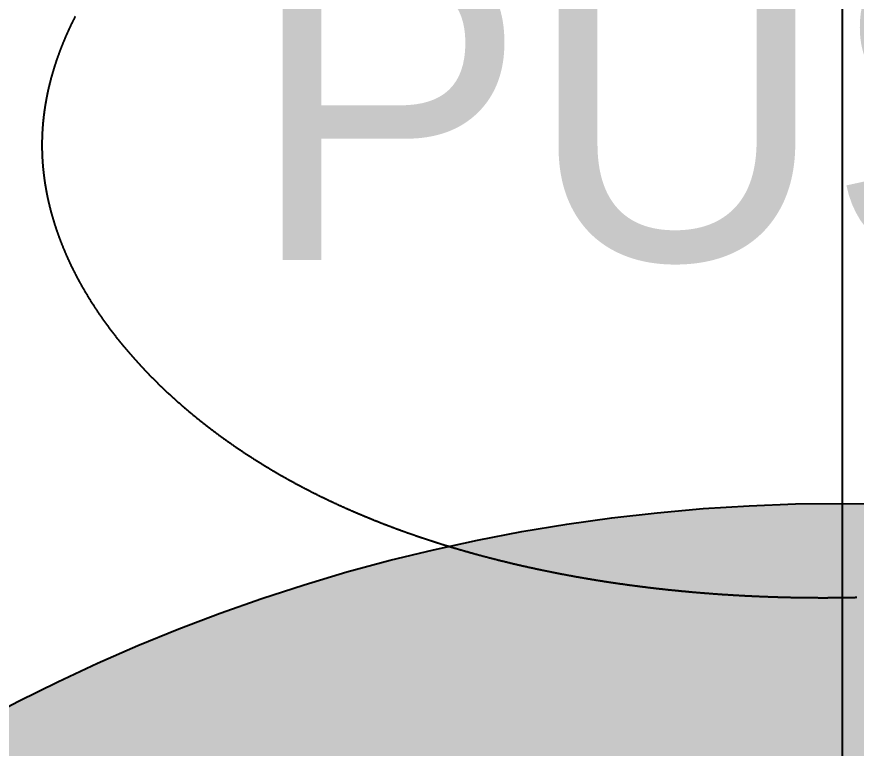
# Model space of a CAD drawing. Header units: millimetres. Extents: x 88 to 97873, y 32 to 55088.
# Drawn here: x 48077.46 to 48091.59, y 4634.24 to 4646.56 of the extents above; entities that cross this region are included whole.
import ezdxf

# ---------------------------------------------------------------- set-up
doc = ezdxf.new("R2010")
doc.units = ezdxf.units.MM
doc.header["$LTSCALE"] = 0.3
doc.layers.add('FICHAS_XLR', color=7, linetype='Continuous')
doc.styles.add('Standar', font='GOTHIC.TTF', dxfattribs={"height": 1.35})

# ---------------------------------------------------------------- blocks, each defined once
blk = doc.blocks.new('FICHA_XLR_FEMEA')
at = {"layer": 'FICHAS_XLR'}
h = blk.add_hatch(color=0, dxfattribs=at)
h.dxf.hatch_style = 1
h.paths.add_polyline_path([(-761.98, 0, 1), (761.98, 0, 1)], flags=0)
h.paths.add_polyline_path([(-274.4, -13.49, -1), (-554.4, -13.49, -1)], flags=0)
h.paths.add_polyline_path([(538.57, -13.49, -1), (258.57, -13.49, -1)], flags=0)
h.paths.add_polyline_path([(140, -427.69, -1), (-140, -427.69, -1)], flags=0)
h.paths.add_polyline_path([(-1150.64, 0, 1), (1150.64, 0, 1)])
h.paths.add_polyline_path([(983.22, 0, -1), (-983.22, 0, -1)], flags=16)
at = {"layer": 'FICHAS_XLR', "color": 0}
blk.add_lwpolyline([(-487.81, 1460.38), (-487.93, 1460.15), (-488.05, 1459.92), (-488.16, 1459.69), (-488.28, 1459.46), (-488.4, 1459.23), (-488.52, 1459), (-488.63, 1458.77), (-488.75, 1458.53), (-488.87, 1458.3), (-488.98, 1458.07), (-489.1, 1457.84), (-489.21, 1457.61), (-489.33, 1457.38), (-489.44, 1457.14), (-489.56, 1456.91), (-489.67, 1456.68), (-489.78, 1456.45), (-489.9, 1456.22), (-490.01, 1455.98), (-490.12, 1455.75), (-490.24, 1455.52), (-490.35, 1455.29), (-490.46, 1455.05), (-490.57, 1454.82), (-490.68, 1454.59), (-490.79, 1454.36), (-490.9, 1454.12), (-491.01, 1453.89), (-491.12, 1453.66), (-491.23, 1453.43), (-491.34, 1453.19), (-491.45, 1452.96), (-491.56, 1452.73), (-491.67, 1452.49), (-491.78, 1452.26), (-491.89, 1452.03), (-491.99, 1451.79), (-492.1, 1451.56), (-492.21, 1451.33), (-492.31, 1451.09), (-492.42, 1450.86), (-492.53, 1450.63), (-492.63, 1450.39), (-492.74, 1450.16), (-492.84, 1449.93), (-492.95, 1449.69), (-493.05, 1449.46), (-493.15, 1449.23), (-493.26, 1448.99), (-493.36, 1448.76), (-493.46, 1448.52), (-493.57, 1448.29), (-493.67, 1448.06), (-493.77, 1447.82), (-493.87, 1447.59), (-493.97, 1447.35), (-494.07, 1447.12), (-494.17, 1446.89), (-494.27, 1446.65), (-494.37, 1446.42), (-494.47, 1446.18), (-494.57, 1445.95), (-494.67, 1445.71), (-494.77, 1445.48), (-494.87, 1445.25), (-494.97, 1445.01), (-495.07, 1444.78), (-495.16, 1444.54), (-495.26, 1444.31), (-495.36, 1444.07), (-495.45, 1443.84), (-495.55, 1443.6), (-495.65, 1443.37), (-495.74, 1443.13), (-495.84, 1442.9), (-495.93, 1442.66), (-496.03, 1442.43), (-496.12, 1442.19), (-496.21, 1441.96), (-496.31, 1441.72), (-496.4, 1441.49), (-496.49, 1441.25), (-496.59, 1441.02), (-496.68, 1440.78), (-496.77, 1440.54), (-496.86, 1440.31), (-496.95, 1440.07), (-497.04, 1439.84), (-497.13, 1439.6), (-497.22, 1439.37), (-497.31, 1439.13), (-497.4, 1438.89), (-497.49, 1438.66), (-497.58, 1438.42), (-497.67, 1438.19), (-497.76, 1437.95), (-497.85, 1437.72), (-497.93, 1437.48), (-498.02, 1437.24), (-498.11, 1437.01), (-498.19, 1436.77), (-498.28, 1436.53), (-498.37, 1436.3), (-498.45, 1436.06), (-498.54, 1435.83), (-498.62, 1435.59), (-498.71, 1435.35), (-498.79, 1435.12), (-498.88, 1434.88), (-498.96, 1434.64), (-499.04, 1434.41), (-499.13, 1434.17), (-499.21, 1433.93), (-499.29, 1433.7), (-499.37, 1433.46), (-499.45, 1433.22), (-499.54, 1432.99), (-499.62, 1432.75), (-499.7, 1432.51), (-499.78, 1432.28), (-499.86, 1432.04), (-499.94, 1431.8), (-500.02, 1431.56), (-500.09, 1431.33), (-500.17, 1431.09), (-500.25, 1430.85), (-500.33, 1430.62), (-500.41, 1430.38), (-500.48, 1430.14), (-500.56, 1429.9), (-500.64, 1429.67), (-500.71, 1429.43), (-500.79, 1429.19), (-500.87, 1428.95), (-500.94, 1428.72), (-501.02, 1428.48), (-501.09, 1428.24), (-501.16, 1428), (-501.24, 1427.77), (-501.31, 1427.53), (-501.38, 1427.29), (-501.46, 1427.05), (-501.53, 1426.82), (-501.6, 1426.58), (-501.67, 1426.34), (-501.75, 1426.1), (-501.82, 1425.86), (-501.89, 1425.63), (-501.96, 1425.39), (-502.03, 1425.15), (-502.1, 1424.91), (-502.17, 1424.67), (-502.24, 1424.44), (-502.31, 1424.2), (-502.37, 1423.96), (-502.44, 1423.72), (-502.51, 1423.48), (-502.58, 1423.25), (-502.64, 1423.01), (-502.71, 1422.77), (-502.78, 1422.53), (-502.84, 1422.29), (-502.91, 1422.05), (-502.97, 1421.82), (-503.04, 1421.58), (-503.1, 1421.34), (-503.17, 1421.1), (-503.23, 1420.86), (-503.3, 1420.62), (-503.36, 1420.38), (-503.42, 1420.15), (-503.48, 1419.91), (-503.55, 1419.67), (-503.61, 1419.43), (-503.67, 1419.19), (-503.73, 1418.95), (-503.79, 1418.71), (-503.85, 1418.47), (-503.91, 1418.23), (-503.97, 1418), (-504.03, 1417.76), (-504.09, 1417.52), (-504.15, 1417.28), (-504.21, 1417.04), (-504.27, 1416.8), (-504.32, 1416.56), (-504.38, 1416.32), (-504.44, 1416.08), (-504.5, 1415.84), (-504.55, 1415.6), (-504.61, 1415.37), (-504.66, 1415.13), (-504.72, 1414.89), (-504.77, 1414.65), (-504.83, 1414.41), (-504.88, 1414.17), (-504.94, 1413.93), (-504.99, 1413.69), (-505.04, 1413.45), (-505.1, 1413.21), (-505.15, 1412.97), (-505.2, 1412.73), (-505.25, 1412.49), (-505.3, 1412.25), (-505.35, 1412.01), (-505.4, 1411.77), (-505.46, 1411.53), (-505.51, 1411.29), (-505.56, 1411.06), (-505.6, 1410.82), (-505.65, 1410.58), (-505.7, 1410.34), (-505.75, 1410.1), (-505.8, 1409.86), (-505.85, 1409.62), (-505.89, 1409.38), (-505.94, 1409.14), (-505.99, 1408.9), (-506.03, 1408.66), (-506.08, 1408.42), (-506.12, 1408.18), (-506.17, 1407.94), (-506.21, 1407.7), (-506.26, 1407.46), (-506.3, 1407.22), (-506.34, 1406.98), (-506.39, 1406.74), (-506.43, 1406.5), (-506.47, 1406.26), (-506.52, 1406.02), (-506.56, 1405.78), (-506.6, 1405.54), (-506.64, 1405.3), (-506.68, 1405.06), (-506.72, 1404.82), (-506.76, 1404.58), (-506.8, 1404.34), (-506.84, 1404.1), (-506.88, 1403.85), (-506.92, 1403.61), (-506.96, 1403.37), (-506.99, 1403.13), (-507.03, 1402.89), (-507.07, 1402.65), (-507.11, 1402.41), (-507.14, 1402.17), (-507.18, 1401.93), (-507.21, 1401.69), (-507.25, 1401.45), (-507.28, 1401.21), (-507.32, 1400.97), (-507.35, 1400.73), (-507.39, 1400.49), (-507.42, 1400.25), (-507.45, 1400.01), (-507.49, 1399.77), (-507.52, 1399.53), (-507.55, 1399.29), (-507.58, 1399.05), (-507.61, 1398.8), (-507.65, 1398.56), (-507.68, 1398.32), (-507.71, 1398.08), (-507.74, 1397.84), (-507.77, 1397.6), (-507.8, 1397.36), (-507.82, 1397.12), (-507.85, 1396.88), (-507.88, 1396.64), (-507.91, 1396.4), (-507.94, 1396.16), (-507.96, 1395.92), (-507.99, 1395.68), (-508.02, 1395.43), (-508.04, 1395.19), (-508.07, 1394.95), (-508.09, 1394.71), (-508.12, 1394.47), (-508.14, 1394.23), (-508.17, 1393.99), (-508.19, 1393.75), (-508.21, 1393.51), (-508.24, 1393.27), (-508.26, 1393.03), (-508.28, 1392.78), (-508.3, 1392.54), (-508.32, 1392.3), (-508.35, 1392.06), (-508.37, 1391.82), (-508.39, 1391.58), (-508.41, 1391.34), (-508.43, 1391.1), (-508.45, 1390.86), (-508.46, 1390.62), (-508.48, 1390.37), (-508.5, 1390.13), (-508.52, 1389.89), (-508.54, 1389.65), (-508.55, 1389.41), (-508.57, 1389.17), (-508.59, 1388.93), (-508.6, 1388.69), (-508.62, 1388.45), (-508.63, 1388.2), (-508.65, 1387.96), (-508.66, 1387.72), (-508.68, 1387.48), (-508.69, 1387.24), (-508.7, 1387), (-508.72, 1386.76), (-508.73, 1386.52), (-508.74, 1386.28), (-508.75, 1386.03), (-508.77, 1385.79), (-508.78, 1385.55), (-508.79, 1385.31), (-508.8, 1385.07), (-508.81, 1384.83), (-508.82, 1384.59), (-508.83, 1384.35), (-508.84, 1384.11), (-508.84, 1383.86), (-508.85, 1383.62), (-508.86, 1383.38), (-508.87, 1383.14), (-508.87, 1382.9), (-508.88, 1382.66), (-508.89, 1382.42), (-508.89, 1382.18), (-508.9, 1381.93), (-508.9, 1381.69), (-508.91, 1381.45), (-508.91, 1381.21), (-508.92, 1380.97), (-508.92, 1380.73), (-508.92, 1380.49), (-508.93, 1380.25), (-508.93, 1380), (-508.93, 1379.76), (-508.93, 1379.52), (-508.93, 1379.28), (-508.93, 1379.04), (-508.94, 1378.8), (-508.94, 1378.56), (-508.94, 1378.32), (-508.93, 1378.07), (-508.93, 1377.83), (-508.93, 1377.59), (-508.93, 1377.35), (-508.93, 1377.11), (-508.93, 1376.87), (-508.92, 1376.63), (-508.92, 1376.39), (-508.92, 1376.14), (-508.91, 1375.9), (-508.91, 1375.66), (-508.9, 1375.42), (-508.9, 1375.18), (-508.89, 1374.94), (-508.89, 1374.7), (-508.88, 1374.46), (-508.87, 1374.21), (-508.87, 1373.97), (-508.86, 1373.73), (-508.85, 1373.49), (-508.84, 1373.25), (-508.84, 1373.01), (-508.83, 1372.77), (-508.82, 1372.53), (-508.81, 1372.28), (-508.8, 1372.04), (-508.79, 1371.8), (-508.78, 1371.56), (-508.77, 1371.32), (-508.75, 1371.08), (-508.74, 1370.84), (-508.73, 1370.6), (-508.72, 1370.36), (-508.7, 1370.11), (-508.69, 1369.87), (-508.68, 1369.63), (-508.66, 1369.39), (-508.65, 1369.15), (-508.63, 1368.91), (-508.62, 1368.67), (-508.6, 1368.43), (-508.59, 1368.19), (-508.57, 1367.94), (-508.55, 1367.7), (-508.54, 1367.46), (-508.52, 1367.22), (-508.5, 1366.98), (-508.48, 1366.74), (-508.46, 1366.5), (-508.45, 1366.26), (-508.43, 1366.02), (-508.41, 1365.77), (-508.39, 1365.53), (-508.37, 1365.29), (-508.35, 1365.05), (-508.32, 1364.81), (-508.3, 1364.57), (-508.28, 1364.33), (-508.26, 1364.09), (-508.24, 1363.85), (-508.21, 1363.61), (-508.19, 1363.37), (-508.17, 1363.12), (-508.14, 1362.88), (-508.12, 1362.64), (-508.09, 1362.4), (-508.07, 1362.16), (-508.04, 1361.92), (-508.02, 1361.68), (-507.99, 1361.44), (-507.96, 1361.2), (-507.94, 1360.96), (-507.91, 1360.72), (-507.88, 1360.47), (-507.85, 1360.23), (-507.82, 1359.99), (-507.8, 1359.75), (-507.77, 1359.51), (-507.74, 1359.27), (-507.71, 1359.03), (-507.68, 1358.79), (-507.65, 1358.55), (-507.61, 1358.31), (-507.58, 1358.07), (-507.55, 1357.83), (-507.52, 1357.59), (-507.49, 1357.35), (-507.45, 1357.11), (-507.42, 1356.86), (-507.39, 1356.62), (-507.35, 1356.38), (-507.32, 1356.14), (-507.28, 1355.9), (-507.25, 1355.66), (-507.21, 1355.42), (-507.18, 1355.18), (-507.14, 1354.94), (-507.11, 1354.7), (-507.07, 1354.46), (-507.03, 1354.22), (-506.99, 1353.98), (-506.96, 1353.74), (-506.92, 1353.5), (-506.88, 1353.26), (-506.84, 1353.02), (-506.8, 1352.78), (-506.76, 1352.54), (-506.72, 1352.3), (-506.68, 1352.06), (-506.64, 1351.82), (-506.6, 1351.58), (-506.56, 1351.34), (-506.52, 1351.1), (-506.47, 1350.86), (-506.43, 1350.62), (-506.39, 1350.38), (-506.34, 1350.14), (-506.3, 1349.9), (-506.26, 1349.66), (-506.21, 1349.42), (-506.17, 1349.18), (-506.12, 1348.94), (-506.08, 1348.7), (-506.03, 1348.46), (-505.99, 1348.22), (-505.94, 1347.98), (-505.89, 1347.74), (-505.85, 1347.5), (-505.8, 1347.26), (-505.75, 1347.02), (-505.7, 1346.78), (-505.65, 1346.54), (-505.6, 1346.3), (-505.56, 1346.06), (-505.51, 1345.82), (-505.46, 1345.58), (-505.4, 1345.34), (-505.35, 1345.1), (-505.3, 1344.86), (-505.25, 1344.62), (-505.2, 1344.38), (-505.15, 1344.14), (-505.1, 1343.9), (-505.04, 1343.66), (-504.99, 1343.42), (-504.94, 1343.18), (-504.88, 1342.94), (-504.83, 1342.7), (-504.77, 1342.47), (-504.72, 1342.23), (-504.66, 1341.99), (-504.61, 1341.75), (-504.55, 1341.51), (-504.5, 1341.27), (-504.44, 1341.03), (-504.38, 1340.79), (-504.32, 1340.55), (-504.27, 1340.31), (-504.21, 1340.07), (-504.15, 1339.83), (-504.09, 1339.6), (-504.03, 1339.36), (-503.97, 1339.12), (-503.91, 1338.88), (-503.85, 1338.64), (-503.79, 1338.4), (-503.73, 1338.16), (-503.67, 1337.92), (-503.61, 1337.68), (-503.55, 1337.45), (-503.48, 1337.21), (-503.42, 1336.97), (-503.36, 1336.73), (-503.3, 1336.49), (-503.23, 1336.25), (-503.17, 1336.01), (-503.1, 1335.78), (-503.04, 1335.54), (-502.97, 1335.3), (-502.91, 1335.06), (-502.84, 1334.82), (-502.78, 1334.58), (-502.71, 1334.34), (-502.64, 1334.11), (-502.58, 1333.87), (-502.51, 1333.63), (-502.44, 1333.39), (-502.37, 1333.15), (-502.31, 1332.91), (-502.24, 1332.68), (-502.17, 1332.44), (-502.1, 1332.2), (-502.03, 1331.96), (-501.96, 1331.72), (-501.89, 1331.49), (-501.82, 1331.25), (-501.75, 1331.01), (-501.67, 1330.77), (-501.6, 1330.53), (-501.53, 1330.3), (-501.46, 1330.06), (-501.38, 1329.82), (-501.31, 1329.58), (-501.24, 1329.35), (-501.16, 1329.11), (-501.09, 1328.87), (-501.02, 1328.63), (-500.94, 1328.4), (-500.87, 1328.16), (-500.79, 1327.92), (-500.71, 1327.68), (-500.64, 1327.45), (-500.56, 1327.21), (-500.48, 1326.97), (-500.41, 1326.73), (-500.33, 1326.5), (-500.25, 1326.26), (-500.17, 1326.02), (-500.09, 1325.79), (-500.02, 1325.55), (-499.94, 1325.31), (-499.86, 1325.07), (-499.78, 1324.84), (-499.7, 1324.6), (-499.62, 1324.36), (-499.54, 1324.13), (-499.45, 1323.89), (-499.37, 1323.65), (-499.29, 1323.42), (-499.21, 1323.18), (-499.13, 1322.94), (-499.04, 1322.71), (-498.96, 1322.47), (-498.88, 1322.23), (-498.79, 1322), (-498.71, 1321.76), (-498.62, 1321.52), (-498.54, 1321.29), (-498.45, 1321.05), (-498.37, 1320.81), (-498.28, 1320.58), (-498.19, 1320.34), (-498.11, 1320.11), (-498.02, 1319.87), (-497.93, 1319.63), (-497.85, 1319.4), (-497.76, 1319.16), (-497.67, 1318.93), (-497.58, 1318.69), (-497.49, 1318.45), (-497.4, 1318.22), (-497.31, 1317.98), (-497.22, 1317.75), (-497.13, 1317.51), (-497.04, 1317.28), (-496.95, 1317.04), (-496.86, 1316.8), (-496.77, 1316.57), (-496.68, 1316.33), (-496.59, 1316.1), (-496.49, 1315.86), (-496.4, 1315.63), (-496.31, 1315.39), (-496.21, 1315.16), (-496.12, 1314.92), (-496.03, 1314.69), (-495.93, 1314.45), (-495.84, 1314.22), (-495.74, 1313.98), (-495.65, 1313.75), (-495.55, 1313.51), (-495.45, 1313.28), (-495.36, 1313.04), (-495.26, 1312.81), (-495.16, 1312.57), (-495.07, 1312.34), (-494.97, 1312.1), (-494.87, 1311.87), (-494.77, 1311.63), (-494.67, 1311.4), (-494.57, 1311.16), (-494.47, 1310.93), (-494.37, 1310.7), (-494.27, 1310.46), (-494.17, 1310.23), (-494.07, 1309.99), (-493.97, 1309.76), (-493.87, 1309.52), (-493.77, 1309.29), (-493.67, 1309.06), (-493.57, 1308.82), (-493.46, 1308.59), (-493.36, 1308.35), (-493.26, 1308.12), (-493.15, 1307.89), (-493.05, 1307.65), (-492.95, 1307.42), (-492.84, 1307.19), (-492.74, 1306.95), (-492.63, 1306.72), (-492.53, 1306.49), (-492.42, 1306.25), (-492.31, 1306.02), (-492.21, 1305.79), (-492.1, 1305.55), (-491.99, 1305.32), (-491.89, 1305.09), (-491.78, 1304.85), (-491.67, 1304.62), (-491.56, 1304.39), (-491.45, 1304.15), (-491.34, 1303.92), (-491.23, 1303.69), (-491.12, 1303.45), (-491.01, 1303.22), (-490.9, 1302.99), (-490.79, 1302.76), (-490.68, 1302.52), (-490.57, 1302.29), (-490.46, 1302.06), (-490.35, 1301.83), (-490.24, 1301.59), (-490.12, 1301.36), (-490.01, 1301.13), (-489.9, 1300.9), (-489.78, 1300.67), (-489.67, 1300.43), (-489.56, 1300.2), (-489.44, 1299.97), (-489.33, 1299.74), (-489.21, 1299.51), (-489.1, 1299.27), (-488.98, 1299.04), (-488.87, 1298.81), (-488.75, 1298.58), (-488.63, 1298.35), (-488.52, 1298.12), (-488.4, 1297.88), (-488.28, 1297.65), (-488.16, 1297.42), (-488.05, 1297.19), (-487.93, 1296.96), (-487.81, 1296.73), (-487.69, 1296.5), (-487.57, 1296.27), (-487.45, 1296.04), (-487.33, 1295.8), (-487.21, 1295.57), (-487.09, 1295.34), (-486.97, 1295.11), (-486.85, 1294.88), (-486.73, 1294.65), (-486.6, 1294.42), (-486.48, 1294.19), (-486.36, 1293.96), (-486.24, 1293.73), (-486.11, 1293.5), (-485.99, 1293.27), (-485.87, 1293.04), (-485.74, 1292.81), (-485.62, 1292.58), (-485.49, 1292.35), (-485.37, 1292.12), (-485.24, 1291.89), (-485.12, 1291.66), (-484.99, 1291.43), (-484.87, 1291.2), (-484.74, 1290.97), (-484.61, 1290.74), (-484.49, 1290.51), (-484.36, 1290.28), (-484.23, 1290.05), (-484.1, 1289.82), (-483.97, 1289.59), (-483.85, 1289.36), (-483.72, 1289.13), (-483.59, 1288.91), (-483.46, 1288.68), (-483.33, 1288.45), (-483.2, 1288.22), (-483.07, 1287.99), (-482.94, 1287.76), (-482.81, 1287.53), (-482.68, 1287.3), (-482.54, 1287.08), (-482.41, 1286.85), (-482.28, 1286.62), (-482.15, 1286.39), (-482.01, 1286.16), (-481.88, 1285.93), (-481.75, 1285.71), (-481.61, 1285.48), (-481.48, 1285.25), (-481.35, 1285.02), (-481.21, 1284.79), (-481.08, 1284.57), (-480.94, 1284.34), (-480.8, 1284.11), (-480.67, 1283.88), (-480.53, 1283.66), (-480.4, 1283.43), (-480.26, 1283.2), (-480.12, 1282.97), (-479.99, 1282.75), (-479.85, 1282.52), (-479.71, 1282.29), (-479.57, 1282.07), (-479.43, 1281.84), (-479.29, 1281.61), (-479.15, 1281.38), (-479.02, 1281.16), (-478.88, 1280.93), (-478.74, 1280.7), (-478.6, 1280.48), (-478.45, 1280.25), (-478.31, 1280.02), (-478.17, 1279.8), (-478.03, 1279.57), (-477.89, 1279.35), (-477.75, 1279.12), (-477.6, 1278.89), (-477.46, 1278.67), (-477.32, 1278.44), (-477.18, 1278.22), (-477.03, 1277.99), (-476.89, 1277.76), (-476.74, 1277.54), (-476.6, 1277.31), (-476.45, 1277.09), (-476.31, 1276.86), (-476.16, 1276.64), (-476.02, 1276.41), (-475.87, 1276.19), (-475.73, 1275.96), (-475.58, 1275.74), (-475.43, 1275.51), (-475.29, 1275.29), (-475.14, 1275.06), (-474.99, 1274.84), (-474.84, 1274.61), (-474.69, 1274.39), (-474.55, 1274.16), (-474.4, 1273.94), (-474.25, 1273.72), (-474.1, 1273.49), (-473.95, 1273.27), (-473.8, 1273.04), (-473.65, 1272.82), (-473.5, 1272.59), (-473.35, 1272.37), (-473.2, 1272.15), (-473.04, 1271.92), (-472.89, 1271.7), (-472.74, 1271.48), (-472.59, 1271.25), (-472.44, 1271.03), (-472.28, 1270.81), (-472.13, 1270.58), (-471.98, 1270.36), (-471.82, 1270.14), (-471.67, 1269.91), (-471.51, 1269.69), (-471.36, 1269.47), (-471.2, 1269.25), (-471.05, 1269.02), (-470.89, 1268.8), (-470.74, 1268.58), (-470.58, 1268.35), (-470.43, 1268.13), (-470.27, 1267.91), (-470.11, 1267.69), (-469.95, 1267.47), (-469.8, 1267.24), (-469.64, 1267.02), (-469.48, 1266.8), (-469.32, 1266.58), (-469.16, 1266.36), (-469.01, 1266.13), (-468.85, 1265.91), (-468.69, 1265.69), (-468.53, 1265.47), (-468.37, 1265.25), (-468.21, 1265.03), (-468.05, 1264.81), (-467.88, 1264.59), (-467.72, 1264.36), (-467.56, 1264.14), (-467.4, 1263.92), (-467.24, 1263.7), (-467.08, 1263.48), (-466.91, 1263.26), (-466.75, 1263.04), (-466.59, 1262.82), (-466.42, 1262.6), (-466.26, 1262.38), (-466.1, 1262.16), (-465.93, 1261.94), (-465.77, 1261.72), (-465.6, 1261.5), (-465.44, 1261.28), (-465.27, 1261.06), (-465.11, 1260.84), (-464.94, 1260.62), (-464.77, 1260.4), (-464.61, 1260.18), (-464.44, 1259.96), (-464.27, 1259.74), (-464.11, 1259.52), (-463.94, 1259.31), (-463.77, 1259.09), (-463.6, 1258.87), (-463.43, 1258.65), (-463.27, 1258.43), (-463.1, 1258.21), (-462.93, 1257.99), (-462.76, 1257.77), (-462.59, 1257.56), (-462.42, 1257.34), (-462.25, 1257.12), (-462.08, 1256.9), (-461.91, 1256.68), (-461.73, 1256.47), (-461.56, 1256.25), (-461.39, 1256.03), (-461.22, 1255.81), (-461.05, 1255.6), (-460.87, 1255.38), (-460.7, 1255.16), (-460.53, 1254.94), (-460.35, 1254.73), (-460.18, 1254.51), (-460.01, 1254.29), (-459.83, 1254.08), (-459.66, 1253.86), (-459.48, 1253.64), (-459.31, 1253.43), (-459.13, 1253.21), (-458.96, 1252.99), (-458.78, 1252.78), (-458.6, 1252.56), (-458.43, 1252.34), (-458.25, 1252.13), (-458.07, 1251.91), (-457.9, 1251.7), (-457.72, 1251.48), (-457.54, 1251.26), (-457.36, 1251.05), (-457.19, 1250.83), (-457.01, 1250.62), (-456.83, 1250.4), (-456.65, 1250.19), (-456.47, 1249.97), (-456.29, 1249.76), (-456.11, 1249.54), (-455.93, 1249.33), (-455.75, 1249.11), (-455.57, 1248.9), (-455.39, 1248.68), (-455.21, 1248.47), (-455.02, 1248.25), (-454.84, 1248.04), (-454.66, 1247.83), (-454.48, 1247.61), (-454.3, 1247.4), (-454.11, 1247.18), (-453.93, 1246.97), (-453.75, 1246.76), (-453.56, 1246.54), (-453.38, 1246.33), (-453.19, 1246.12), (-453.01, 1245.9), (-452.82, 1245.69), (-452.64, 1245.48), (-452.45, 1245.26), (-452.27, 1245.05), (-452.08, 1244.84), (-451.9, 1244.63), (-451.71, 1244.41), (-451.52, 1244.2), (-451.34, 1243.99), (-451.15, 1243.78), (-450.96, 1243.56), (-450.77, 1243.35), (-450.59, 1243.14), (-450.4, 1242.93), (-450.21, 1242.72), (-450.02, 1242.5), (-449.83, 1242.29), (-449.64, 1242.08), (-449.45, 1241.87), (-449.26, 1241.66), (-449.07, 1241.45), (-448.88, 1241.24), (-448.69, 1241.03), (-448.5, 1240.81), (-448.31, 1240.6), (-448.12, 1240.39), (-447.93, 1240.18), (-447.74, 1239.97), (-447.54, 1239.76), (-447.35, 1239.55), (-447.16, 1239.34), (-446.97, 1239.13), (-446.77, 1238.92), (-446.58, 1238.71), (-446.39, 1238.5), (-446.19, 1238.29), (-446, 1238.08), (-445.8, 1237.87), (-445.61, 1237.66), (-445.41, 1237.45), (-445.22, 1237.24), (-445.02, 1237.04), (-444.83, 1236.83), (-444.63, 1236.62), (-444.43, 1236.41), (-444.24, 1236.2), (-444.04, 1235.99), (-443.84, 1235.78), (-443.65, 1235.58), (-443.45, 1235.37), (-443.25, 1235.16), (-443.05, 1234.95), (-442.86, 1234.74), (-442.66, 1234.54), (-442.46, 1234.33), (-442.26, 1234.12), (-442.06, 1233.91), (-441.86, 1233.71), (-441.66, 1233.5), (-441.46, 1233.29), (-441.26, 1233.08), (-441.06, 1232.88), (-440.86, 1232.67), (-440.66, 1232.46), (-440.46, 1232.26), (-440.25, 1232.05), (-440.05, 1231.84), (-439.85, 1231.64), (-439.65, 1231.43), (-439.44, 1231.23), (-439.24, 1231.02), (-439.04, 1230.81), (-438.84, 1230.61), (-438.63, 1230.4), (-438.43, 1230.2), (-438.22, 1229.99), (-438.02, 1229.79), (-437.81, 1229.58), (-437.61, 1229.38), (-437.4, 1229.17), (-437.2, 1228.97), (-436.99, 1228.76), (-436.79, 1228.56), (-436.58, 1228.35), (-436.38, 1228.15), (-436.17, 1227.95), (-435.96, 1227.74), (-435.75, 1227.54), (-435.55, 1227.33), (-435.34, 1227.13), (-435.13, 1226.93), (-434.92, 1226.72), (-434.72, 1226.52), (-434.51, 1226.32), (-434.3, 1226.11), (-434.09, 1225.91), (-433.88, 1225.71), (-433.67, 1225.5), (-433.46, 1225.3), (-433.25, 1225.1), (-433.04, 1224.9), (-432.83, 1224.69), (-432.62, 1224.49), (-432.41, 1224.29), (-432.2, 1224.09), (-431.98, 1223.88), (-431.77, 1223.68), (-431.56, 1223.48), (-431.35, 1223.28), (-431.14, 1223.08), (-430.92, 1222.88), (-430.71, 1222.68), (-430.5, 1222.47), (-430.28, 1222.27), (-430.07, 1222.07), (-429.86, 1221.87), (-429.64, 1221.67), (-429.43, 1221.47), (-429.21, 1221.27), (-429, 1221.07), (-428.78, 1220.87), (-428.57, 1220.67), (-428.35, 1220.47), (-428.14, 1220.27), (-427.92, 1220.07), (-427.7, 1219.87), (-427.49, 1219.67), (-427.27, 1219.47), (-427.05, 1219.27), (-426.83, 1219.07), (-426.62, 1218.87), (-426.4, 1218.68), (-426.18, 1218.48), (-425.96, 1218.28), (-425.74, 1218.08), (-425.53, 1217.88), (-425.31, 1217.68), (-425.09, 1217.48), (-424.87, 1217.29), (-424.65, 1217.09), (-424.43, 1216.89), (-424.21, 1216.69), (-423.99, 1216.5), (-423.77, 1216.3), (-423.55, 1216.1), (-423.32, 1215.9), (-423.1, 1215.71), (-422.88, 1215.51), (-422.66, 1215.31), (-422.44, 1215.12), (-422.22, 1214.92), (-421.99, 1214.72), (-421.77, 1214.53), (-421.55, 1214.33), (-421.32, 1214.13), (-421.1, 1213.94), (-420.88, 1213.74), (-420.65, 1213.55), (-420.43, 1213.35), (-420.2, 1213.16), (-419.98, 1212.96), (-419.75, 1212.77), (-419.53, 1212.57), (-419.3, 1212.38), (-419.08, 1212.18), (-418.85, 1211.99), (-418.63, 1211.79), (-418.4, 1211.6), (-418.17, 1211.4), (-417.95, 1211.21), (-417.72, 1211.01), (-417.49, 1210.82), (-417.26, 1210.63), (-417.04, 1210.43), (-416.81, 1210.24), (-416.58, 1210.05), (-416.35, 1209.85), (-416.12, 1209.66), (-415.89, 1209.47), (-415.67, 1209.27), (-415.44, 1209.08), (-415.21, 1208.89), (-414.98, 1208.7), (-414.75, 1208.5), (-414.52, 1208.31), (-414.29, 1208.12), (-414.06, 1207.93), (-413.82, 1207.74), (-413.59, 1207.54), (-413.36, 1207.35), (-413.13, 1207.16), (-412.9, 1206.97), (-412.67, 1206.78), (-412.43, 1206.59), (-412.2, 1206.4), (-411.97, 1206.21), (-411.74, 1206.01), (-411.5, 1205.82), (-411.27, 1205.63), (-411.04, 1205.44), (-410.8, 1205.25), (-410.57, 1205.06), (-410.33, 1204.87), (-410.1, 1204.68), (-409.86, 1204.49), (-409.63, 1204.3), (-409.39, 1204.12), (-409.16, 1203.93), (-408.92, 1203.74), (-408.69, 1203.55), (-408.45, 1203.36), (-408.21, 1203.17), (-407.98, 1202.98), (-407.74, 1202.79), (-407.5, 1202.61), (-407.27, 1202.42), (-407.03, 1202.23), (-406.79, 1202.04), (-406.55, 1201.85), (-406.32, 1201.67), (-406.08, 1201.48), (-405.84, 1201.29), (-405.6, 1201.1), (-405.36, 1200.92), (-405.12, 1200.73), (-404.88, 1200.54), (-404.64, 1200.36), (-404.4, 1200.17), (-404.16, 1199.98), (-403.92, 1199.8), (-403.68, 1199.61), (-403.44, 1199.43), (-403.2, 1199.24), (-402.96, 1199.05), (-402.72, 1198.87), (-402.48, 1198.68), (-402.23, 1198.5), (-401.99, 1198.31), (-401.75, 1198.13), (-401.51, 1197.94), (-401.26, 1197.76), (-401.02, 1197.57), (-400.78, 1197.39), (-400.53, 1197.2), (-400.29, 1197.02), (-400.05, 1196.84), (-399.8, 1196.65), (-399.56, 1196.47), (-399.31, 1196.28), (-399.07, 1196.1), (-398.82, 1195.92), (-398.58, 1195.74), (-398.33, 1195.55), (-398.09, 1195.37), (-397.84, 1195.19), (-397.6, 1195), (-397.35, 1194.82), (-397.1, 1194.64), (-396.86, 1194.46), (-396.61, 1194.27), (-396.36, 1194.09), (-396.12, 1193.91), (-395.87, 1193.73), (-395.62, 1193.55), (-395.37, 1193.37), (-395.13, 1193.19), (-394.88, 1193), (-394.63, 1192.82), (-394.38, 1192.64), (-394.13, 1192.46), (-393.88, 1192.28), (-393.63, 1192.1), (-393.38, 1191.92), (-393.13, 1191.74), (-392.88, 1191.56), (-392.63, 1191.38), (-392.38, 1191.2), (-392.13, 1191.02), (-391.88, 1190.84), (-391.63, 1190.66), (-391.38, 1190.48), (-391.13, 1190.31), (-390.88, 1190.13), (-390.62, 1189.95), (-390.37, 1189.77), (-390.12, 1189.59), (-389.87, 1189.41), (-389.61, 1189.24), (-389.36, 1189.06), (-389.11, 1188.88), (-388.85, 1188.7), (-388.6, 1188.53), (-388.35, 1188.35), (-388.09, 1188.17), (-387.84, 1187.99), (-387.58, 1187.82), (-387.33, 1187.64), (-387.07, 1187.46), (-386.82, 1187.29), (-386.56, 1187.11), (-386.31, 1186.94), (-386.05, 1186.76), (-385.8, 1186.58), (-385.54, 1186.41), (-385.29, 1186.23), (-385.03, 1186.06), (-384.77, 1185.88), (-384.52, 1185.71), (-384.26, 1185.53), (-384, 1185.36), (-383.74, 1185.18), (-383.49, 1185.01), (-383.23, 1184.83), (-382.97, 1184.66), (-382.71, 1184.49), (-382.45, 1184.31), (-382.19, 1184.14), (-381.94, 1183.97), (-381.68, 1183.79), (-381.42, 1183.62), (-381.16, 1183.45), (-380.9, 1183.27), (-380.64, 1183.1), (-380.38, 1182.93), (-380.12, 1182.75), (-379.86, 1182.58), (-379.6, 1182.41), (-379.34, 1182.24), (-379.07, 1182.07), (-378.81, 1181.9), (-378.55, 1181.72), (-378.29, 1181.55), (-378.03, 1181.38), (-377.77, 1181.21), (-377.5, 1181.04), (-377.24, 1180.87), (-376.98, 1180.7), (-376.72, 1180.53), (-376.45, 1180.36), (-376.19, 1180.19), (-375.93, 1180.02), (-375.66, 1179.85), (-375.4, 1179.68), (-375.13, 1179.51), (-374.87, 1179.34), (-374.61, 1179.17), (-374.34, 1179), (-374.08, 1178.83), (-373.81, 1178.66), (-373.55, 1178.49), (-373.28, 1178.33), (-373.01, 1178.16), (-372.75, 1177.99), (-372.48, 1177.82), (-372.22, 1177.65), (-371.95, 1177.49), (-371.68, 1177.32), (-371.42, 1177.15), (-371.15, 1176.98), (-370.88, 1176.82), (-370.62, 1176.65), (-370.35, 1176.48), (-370.08, 1176.32), (-369.81, 1176.15), (-369.54, 1175.99), (-369.28, 1175.82), (-369.01, 1175.65), (-368.74, 1175.49), (-368.47, 1175.32), (-368.2, 1175.16), (-367.93, 1174.99), (-367.66, 1174.83), (-367.39, 1174.66), (-367.12, 1174.5), (-366.85, 1174.33), (-366.58, 1174.17), (-366.31, 1174), (-366.04, 1173.84), (-365.77, 1173.68), (-365.5, 1173.51), (-365.23, 1173.35), (-364.96, 1173.19), (-364.68, 1173.02), (-364.41, 1172.86), (-364.14, 1172.7), (-363.87, 1172.53), (-363.6, 1172.37), (-363.32, 1172.21), (-363.05, 1172.05), (-362.78, 1171.88), (-362.5, 1171.72), (-362.23, 1171.56), (-361.96, 1171.4), (-361.68, 1171.24), (-361.41, 1171.08), (-361.14, 1170.92), (-360.86, 1170.75), (-360.59, 1170.59), (-360.31, 1170.43), (-360.04, 1170.27), (-359.76, 1170.11), (-359.49, 1169.95), (-359.21, 1169.79), (-358.94, 1169.63), (-358.66, 1169.47), (-358.39, 1169.31), (-358.11, 1169.15), (-357.83, 1168.99), (-357.56, 1168.84), (-357.28, 1168.68), (-357, 1168.52), (-356.73, 1168.36), (-356.45, 1168.2), (-356.17, 1168.04), (-355.89, 1167.89), (-355.62, 1167.73), (-355.34, 1167.57), (-355.06, 1167.41), (-354.78, 1167.26), (-354.5, 1167.1), (-354.22, 1166.94), (-353.95, 1166.79), (-353.67, 1166.63), (-353.39, 1166.47), (-353.11, 1166.32), (-352.83, 1166.16), (-352.55, 1166), (-352.27, 1165.85), (-351.99, 1165.69), (-351.71, 1165.54), (-351.43, 1165.38), (-351.15, 1165.23), (-350.87, 1165.07), (-350.59, 1164.92), (-350.3, 1164.76), (-350.02, 1164.61), (-349.74, 1164.45), (-349.46, 1164.3), (-349.18, 1164.15), (-348.9, 1163.99), (-348.61, 1163.84), (-348.33, 1163.69), (-348.05, 1163.53), (-347.77, 1163.38), (-347.48, 1163.23), (-347.2, 1163.07), (-346.92, 1162.92), (-346.63, 1162.77), (-346.35, 1162.62), (-346.07, 1162.47), (-345.78, 1162.31), (-345.5, 1162.16), (-345.21, 1162.01), (-344.93, 1161.86), (-344.64, 1161.71), (-344.36, 1161.56), (-344.07, 1161.41), (-343.79, 1161.26), (-343.5, 1161.11), (-343.22, 1160.96), (-342.93, 1160.81), (-342.65, 1160.66), (-342.36, 1160.51), (-342.07, 1160.36), (-341.79, 1160.21), (-341.5, 1160.06), (-341.21, 1159.91), (-340.93, 1159.76), (-340.64, 1159.61), (-340.35, 1159.46), (-340.07, 1159.31), (-339.78, 1159.17), (-339.49, 1159.02), (-339.2, 1158.87), (-338.91, 1158.72), (-338.63, 1158.58), (-338.34, 1158.43), (-338.05, 1158.28), (-337.76, 1158.13), (-337.47, 1157.99), (-337.18, 1157.84), (-336.89, 1157.69), (-336.6, 1157.55), (-336.31, 1157.4), (-336.02, 1157.25), (-335.73, 1157.11), (-335.44, 1156.96), (-335.15, 1156.82), (-334.86, 1156.67), (-334.57, 1156.53), (-334.28, 1156.38), (-333.99, 1156.24), (-333.7, 1156.09), (-333.41, 1155.95), (-333.11, 1155.8), (-332.82, 1155.66), (-332.53, 1155.52), (-332.24, 1155.37), (-331.95, 1155.23), (-331.65, 1155.09), (-331.36, 1154.94), (-331.07, 1154.8), (-330.78, 1154.66), (-330.48, 1154.51), (-330.19, 1154.37), (-329.9, 1154.23), (-329.6, 1154.09), (-329.31, 1153.94), (-329.01, 1153.8), (-328.72, 1153.66), (-328.43, 1153.52), (-328.13, 1153.38), (-327.84, 1153.24), (-327.54, 1153.09), (-327.25, 1152.95), (-326.95, 1152.81), (-326.66, 1152.67), (-326.36, 1152.53), (-326.07, 1152.39), (-325.77, 1152.25), (-325.47, 1152.11), (-325.18, 1151.97), (-324.88, 1151.83), (-324.59, 1151.69), (-324.29, 1151.55), (-323.99, 1151.41), (-323.7, 1151.28), (-323.4, 1151.14), (-323.1, 1151), (-322.8, 1150.86), (-322.51, 1150.72), (-322.21, 1150.58), (-321.91, 1150.45), (-321.61, 1150.31), (-321.32, 1150.17), (-321.02, 1150.03), (-320.72, 1149.9), (-320.42, 1149.76), (-320.12, 1149.62), (-319.82, 1149.49), (-319.52, 1149.35), (-319.22, 1149.21), (-318.92, 1149.08), (-318.62, 1148.94), (-318.33, 1148.8), (-318.03, 1148.67), (-317.73, 1148.53), (-317.42, 1148.4), (-317.12, 1148.26), (-316.82, 1148.13), (-316.52, 1147.99), (-316.22, 1147.86), (-315.92, 1147.72), (-315.62, 1147.59), (-315.32, 1147.45), (-315.02, 1147.32), (-314.72, 1147.19), (-314.41, 1147.05), (-314.11, 1146.92), (-313.81, 1146.79), (-313.51, 1146.65), (-313.21, 1146.52), (-312.9, 1146.39), (-312.6, 1146.25), (-312.3, 1146.12), (-311.99, 1145.99), (-311.69, 1145.86), (-311.39, 1145.72), (-311.08, 1145.59), (-310.78, 1145.46), (-310.48, 1145.33), (-310.17, 1145.2), (-309.87, 1145.07), (-309.56, 1144.94), (-309.26, 1144.81), (-308.95, 1144.67), (-308.65, 1144.54), (-308.35, 1144.41), (-308.04, 1144.28), (-307.74, 1144.15), (-307.43, 1144.02), (-307.12, 1143.89), (-306.82, 1143.76), (-306.51, 1143.63), (-306.21, 1143.51), (-305.9, 1143.38), (-305.59, 1143.25), (-305.29, 1143.12), (-304.98, 1142.99), (-304.67, 1142.86), (-304.37, 1142.73), (-304.06, 1142.61), (-303.75, 1142.48), (-303.45, 1142.35), (-303.14, 1142.22), (-302.83, 1142.1), (-302.52, 1141.97), (-302.22, 1141.84), (-301.91, 1141.71), (-301.6, 1141.59), (-301.29, 1141.46), (-300.98, 1141.33), (-300.67, 1141.21), (-300.36, 1141.08), (-300.06, 1140.96), (-299.75, 1140.83), (-299.44, 1140.71), (-299.13, 1140.58), (-298.82, 1140.45), (-298.51, 1140.33), (-298.2, 1140.2), (-297.89, 1140.08), (-297.58, 1139.96), (-297.27, 1139.83), (-296.96, 1139.71), (-296.65, 1139.58), (-296.34, 1139.46), (-296.03, 1139.33), (-295.71, 1139.21), (-295.4, 1139.09), (-295.09, 1138.96), (-294.78, 1138.84), (-294.47, 1138.72), (-294.16, 1138.6), (-293.85, 1138.47), (-293.53, 1138.35), (-293.22, 1138.23), (-292.91, 1138.11), (-292.6, 1137.98), (-292.28, 1137.86), (-291.97, 1137.74), (-291.66, 1137.62), (-291.35, 1137.5), (-291.03, 1137.38), (-290.72, 1137.26), (-290.41, 1137.14), (-290.09, 1137.02), (-289.78, 1136.89), (-289.46, 1136.77), (-289.15, 1136.65), (-288.84, 1136.53), (-288.52, 1136.41), (-288.21, 1136.3), (-287.89, 1136.18), (-287.58, 1136.06), (-287.26, 1135.94), (-286.95, 1135.82), (-286.63, 1135.7), (-286.32, 1135.58), (-286, 1135.46), (-285.69, 1135.34), (-285.37, 1135.23), (-285.05, 1135.11), (-284.74, 1134.99), (-284.42, 1134.87), (-284.11, 1134.76), (-283.79, 1134.64), (-283.47, 1134.52), (-283.16, 1134.4), (-282.84, 1134.29), (-282.52, 1134.17), (-282.21, 1134.05), (-281.89, 1133.94), (-281.57, 1133.82), (-281.25, 1133.71), (-280.94, 1133.59), (-280.62, 1133.47), (-280.3, 1133.36), (-279.98, 1133.24), (-279.66, 1133.13), (-279.35, 1133.01), (-279.03, 1132.9), (-278.71, 1132.78), (-278.39, 1132.67), (-278.07, 1132.55), (-277.75, 1132.44), (-277.43, 1132.33), (-277.11, 1132.21), (-276.79, 1132.1), (-276.47, 1131.98), (-276.15, 1131.87), (-275.83, 1131.76), (-275.51, 1131.65), (-275.19, 1131.53), (-274.87, 1131.42), (-274.55, 1131.31), (-274.23, 1131.19), (-273.91, 1131.08), (-273.59, 1130.97), (-273.27, 1130.86), (-272.95, 1130.75), (-272.63, 1130.64), (-272.31, 1130.52), (-271.99, 1130.41), (-271.66, 1130.3), (-271.34, 1130.19), (-271.02, 1130.08), (-270.7, 1129.97), (-270.38, 1129.86), (-270.05, 1129.75), (-269.73, 1129.64), (-269.41, 1129.53), (-269.09, 1129.42), (-268.76, 1129.31), (-268.44, 1129.2), (-268.12, 1129.09), (-267.79, 1128.98), (-267.47, 1128.87), (-267.15, 1128.76), (-266.82, 1128.65), (-266.5, 1128.55), (-266.18, 1128.44), (-265.85, 1128.33), (-265.53, 1128.22), (-265.21, 1128.11), (-264.88, 1128.01), (-264.56, 1127.9), (-264.23, 1127.79), (-263.91, 1127.68), (-263.58, 1127.58), (-263.26, 1127.47), (-262.93, 1127.36), (-262.61, 1127.26), (-262.28, 1127.15), (-261.96, 1127.04), (-261.63, 1126.94), (-261.3, 1126.83), (-260.98, 1126.73), (-260.65, 1126.62), (-260.33, 1126.52), (-260, 1126.41), (-259.67, 1126.31), (-259.35, 1126.2), (-259.02, 1126.1), (-258.69, 1125.99), (-258.37, 1125.89), (-258.04, 1125.78), (-257.71, 1125.68), (-257.39, 1125.57), (-257.06, 1125.47), (-256.73, 1125.37), (-256.4, 1125.26), (-256.08, 1125.16), (-255.75, 1125.06), (-255.42, 1124.95), (-255.09, 1124.85), (-254.76, 1124.75), (-254.44, 1124.65), (-254.11, 1124.54), (-253.78, 1124.44), (-253.45, 1124.34), (-253.12, 1124.24), (-252.79, 1124.14), (-252.46, 1124.03), (-252.13, 1123.93), (-251.81, 1123.83), (-251.48, 1123.73), (-251.15, 1123.63), (-250.82, 1123.53), (-250.49, 1123.43), (-250.16, 1123.33), (-249.83, 1123.23), (-249.5, 1123.13), (-249.17, 1123.03), (-248.84, 1122.93), (-248.51, 1122.83), (-248.17, 1122.73), (-247.84, 1122.63), (-247.51, 1122.53), (-247.18, 1122.43), (-246.85, 1122.33), (-246.52, 1122.23), (-246.19, 1122.14), (-245.86, 1122.04), (-245.53, 1121.94), (-245.19, 1121.84), (-244.86, 1121.74), (-244.53, 1121.65), (-244.2, 1121.55), (-243.87, 1121.45), (-243.53, 1121.35), (-243.2, 1121.26), (-242.87, 1121.16), (-242.54, 1121.06), (-242.2, 1120.97), (-241.87, 1120.87), (-241.54, 1120.77), (-241.2, 1120.68), (-240.87, 1120.58), (-240.54, 1120.49), (-240.2, 1120.39), (-239.87, 1120.29), (-239.54, 1120.2), (-239.2, 1120.1), (-238.87, 1120.01), (-238.54, 1119.91), (-238.2, 1119.82), (-237.87, 1119.73), (-237.53, 1119.63), (-237.2, 1119.54), (-236.86, 1119.44), (-236.53, 1119.35), (-236.19, 1119.26), (-235.86, 1119.16), (-235.52, 1119.07), (-235.19, 1118.98), (-234.85, 1118.88), (-234.52, 1118.79), (-234.18, 1118.7), (-233.85, 1118.6), (-233.51, 1118.51), (-233.18, 1118.42), (-232.84, 1118.33), (-232.5, 1118.24), (-232.17, 1118.14), (-231.83, 1118.05), (-231.5, 1117.96), (-231.16, 1117.87), (-230.82, 1117.78), (-230.49, 1117.69), (-230.15, 1117.6), (-229.81, 1117.51), (-229.48, 1117.42), (-229.14, 1117.32), (-228.8, 1117.23), (-228.46, 1117.14), (-228.13, 1117.05), (-227.79, 1116.96), (-227.45, 1116.88), (-227.11, 1116.79), (-226.78, 1116.7), (-226.44, 1116.61), (-226.1, 1116.52), (-225.76, 1116.43), (-225.42, 1116.34), (-225.08, 1116.25), (-224.75, 1116.16), (-224.41, 1116.08), (-224.07, 1115.99), (-223.73, 1115.9), (-223.39, 1115.81), (-223.05, 1115.73), (-222.71, 1115.64), (-222.37, 1115.55), (-222.03, 1115.46), (-221.69, 1115.38), (-221.36, 1115.29), (-221.02, 1115.2), (-220.68, 1115.12), (-220.34, 1115.03), (-220, 1114.95), (-219.66, 1114.86), (-219.32, 1114.77), (-218.98, 1114.69), (-218.64, 1114.6), (-218.29, 1114.52), (-217.95, 1114.43), (-217.61, 1114.35), (-217.27, 1114.26), (-216.93, 1114.18), (-216.59, 1114.09), (-216.25, 1114.01), (-215.91, 1113.93), (-215.57, 1113.84), (-215.23, 1113.76), (-214.88, 1113.67), (-214.54, 1113.59), (-214.2, 1113.51), (-213.86, 1113.42), (-213.52, 1113.34), (-213.17, 1113.26), (-212.83, 1113.17), (-212.49, 1113.09), (-212.15, 1113.01), (-211.81, 1112.93), (-211.46, 1112.85), (-211.12, 1112.76), (-210.78, 1112.68), (-210.44, 1112.6), (-210.09, 1112.52), (-209.75, 1112.44), (-209.41, 1112.36), (-209.06, 1112.27), (-208.72, 1112.19), (-208.38, 1112.11), (-208.03, 1112.03), (-207.69, 1111.95), (-207.35, 1111.87), (-207, 1111.79), (-206.66, 1111.71), (-206.31, 1111.63), (-205.97, 1111.55), (-205.63, 1111.47), (-205.28, 1111.39), (-204.94, 1111.31), (-204.59, 1111.24), (-204.25, 1111.16), (-203.9, 1111.08), (-203.56, 1111), (-203.21, 1110.92), (-202.87, 1110.84), (-202.52, 1110.77), (-202.18, 1110.69), (-201.83, 1110.61), (-201.49, 1110.53), (-201.14, 1110.45), (-200.8, 1110.38), (-200.45, 1110.3), (-200.11, 1110.22), (-199.76, 1110.15), (-199.41, 1110.07), (-199.07, 1109.99), (-198.72, 1109.92), (-198.38, 1109.84), (-198.03, 1109.76), (-197.68, 1109.69), (-197.34, 1109.61), (-196.99, 1109.54), (-196.64, 1109.46), (-196.3, 1109.39), (-195.95, 1109.31), (-195.6, 1109.24), (-195.26, 1109.16), (-194.91, 1109.09), (-194.56, 1109.01), (-194.21, 1108.94), (-193.87, 1108.86), (-193.52, 1108.79), (-193.17, 1108.72), (-192.82, 1108.64), (-192.48, 1108.57), (-192.13, 1108.5), (-191.78, 1108.42), (-191.43, 1108.35), (-191.08, 1108.28), (-190.74, 1108.2), (-190.39, 1108.13), (-190.04, 1108.06), (-189.69, 1107.99), (-189.34, 1107.92), (-188.99, 1107.84), (-188.65, 1107.77), (-188.3, 1107.7), (-187.95, 1107.63), (-187.6, 1107.56), (-187.25, 1107.49), (-186.9, 1107.41), (-186.55, 1107.34), (-186.2, 1107.27), (-185.85, 1107.2), (-185.5, 1107.13), (-185.15, 1107.06), (-184.8, 1106.99), (-184.45, 1106.92), (-184.1, 1106.85), (-183.75, 1106.78), (-183.4, 1106.71), (-183.05, 1106.64), (-182.7, 1106.57), (-182.35, 1106.51), (-182, 1106.44), (-181.65, 1106.37), (-181.3, 1106.3), (-180.95, 1106.23), (-180.6, 1106.16), (-180.25, 1106.09), (-179.9, 1106.03), (-179.55, 1105.96), (-179.2, 1105.89), (-178.85, 1105.82), (-178.5, 1105.76), (-178.14, 1105.69), (-177.79, 1105.62), (-177.44, 1105.56), (-177.09, 1105.49), (-176.74, 1105.42), (-176.39, 1105.36), (-176.04, 1105.29), (-175.68, 1105.22), (-175.33, 1105.16), (-174.98, 1105.09), (-174.63, 1105.03), (-174.28, 1104.96), (-173.92, 1104.9), (-173.57, 1104.83), (-173.22, 1104.77), (-172.87, 1104.7), (-172.51, 1104.64), (-172.16, 1104.57), (-171.81, 1104.51), (-171.46, 1104.44), (-171.1, 1104.38), (-170.75, 1104.31), (-170.4, 1104.25), (-170.04, 1104.19), (-169.69, 1104.12), (-169.34, 1104.06), (-168.98, 1104), (-168.63, 1103.93), (-168.28, 1103.87), (-167.92, 1103.81), (-167.57, 1103.75), (-167.22, 1103.68), (-166.86, 1103.62), (-166.51, 1103.56), (-166.15, 1103.5), (-165.8, 1103.44), (-165.45, 1103.37), (-165.09, 1103.31), (-164.74, 1103.25), (-164.38, 1103.19), (-164.03, 1103.13), (-163.67, 1103.07), (-163.32, 1103.01), (-162.97, 1102.95), (-162.61, 1102.89), (-162.26, 1102.83), (-161.9, 1102.77), (-161.55, 1102.71), (-161.19, 1102.65), (-160.84, 1102.59), (-160.48, 1102.53), (-160.13, 1102.47), (-159.77, 1102.41), (-159.42, 1102.35), (-159.06, 1102.29), (-158.7, 1102.23), (-158.35, 1102.17), (-157.99, 1102.11), (-157.64, 1102.06), (-157.28, 1102), (-156.93, 1101.94), (-156.57, 1101.88), (-156.21, 1101.83), (-155.86, 1101.77), (-155.5, 1101.71), (-155.15, 1101.65), (-154.79, 1101.6), (-154.43, 1101.54), (-154.08, 1101.48), (-153.72, 1101.43), (-153.36, 1101.37), (-153.01, 1101.31), (-152.65, 1101.26), (-152.29, 1101.2), (-151.94, 1101.14), (-151.58, 1101.09), (-151.22, 1101.03), (-150.87, 1100.98), (-150.51, 1100.92), (-150.15, 1100.87), (-149.79, 1100.81), (-149.44, 1100.76), (-149.08, 1100.7), (-148.72, 1100.65), (-148.36, 1100.59), (-148.01, 1100.54), (-147.65, 1100.49), (-147.29, 1100.43), (-146.93, 1100.38), (-146.58, 1100.33), (-146.22, 1100.27), (-145.86, 1100.22), (-145.5, 1100.17), (-145.14, 1100.11), (-144.79, 1100.06), (-144.43, 1100.01), (-144.07, 1099.95), (-143.71, 1099.9), (-143.35, 1099.85), (-142.99, 1099.8), (-142.64, 1099.75), (-142.28, 1099.69), (-141.92, 1099.64), (-141.56, 1099.59), (-141.2, 1099.54), (-140.84, 1099.49), (-140.48, 1099.44), (-140.12, 1099.39), (-139.76, 1099.34), (-139.41, 1099.29), (-139.05, 1099.24), (-138.69, 1099.19), (-138.33, 1099.14), (-137.97, 1099.09), (-137.61, 1099.04), (-137.25, 1098.99), (-136.89, 1098.94), (-136.53, 1098.89), (-136.17, 1098.84), (-135.81, 1098.79), (-135.45, 1098.74), (-135.09, 1098.69), (-134.73, 1098.64), (-134.37, 1098.59), (-134.01, 1098.55), (-133.65, 1098.5), (-133.29, 1098.45), (-132.93, 1098.4), (-132.57, 1098.35), (-132.21, 1098.31), (-131.85, 1098.26), (-131.49, 1098.21), (-131.13, 1098.17), (-130.77, 1098.12), (-130.41, 1098.07), (-130.05, 1098.03), (-129.69, 1097.98), (-129.33, 1097.93), (-128.96, 1097.89), (-128.6, 1097.84), (-128.24, 1097.79), (-127.88, 1097.75), (-127.52, 1097.7), (-127.16, 1097.66), (-126.8, 1097.61), (-126.44, 1097.57), (-126.08, 1097.52), (-125.71, 1097.48), (-125.35, 1097.43), (-124.99, 1097.39), (-124.63, 1097.34), (-124.27, 1097.3), (-123.91, 1097.26), (-123.54, 1097.21), (-123.18, 1097.17), (-122.82, 1097.12), (-122.46, 1097.08), (-122.1, 1097.04), (-121.74, 1096.99), (-121.37, 1096.95), (-121.01, 1096.91), (-120.65, 1096.87), (-120.29, 1096.82), (-119.92, 1096.78), (-119.56, 1096.74), (-119.2, 1096.7), (-118.84, 1096.65), (-118.47, 1096.61), (-118.11, 1096.57), (-117.75, 1096.53), (-117.39, 1096.49), (-117.02, 1096.45), (-116.66, 1096.41), (-116.3, 1096.36), (-115.94, 1096.32), (-115.57, 1096.28), (-115.21, 1096.24), (-114.85, 1096.2), (-114.48, 1096.16), (-114.12, 1096.12), (-113.76, 1096.08), (-113.4, 1096.04), (-113.03, 1096), (-112.67, 1095.96), (-112.31, 1095.92), (-111.94, 1095.88), (-111.58, 1095.85), (-111.22, 1095.81), (-110.85, 1095.77), (-110.49, 1095.73), (-110.12, 1095.69), (-109.76, 1095.65), (-109.4, 1095.61), (-109.03, 1095.58), (-108.67, 1095.54), (-108.31, 1095.5), (-107.94, 1095.46), (-107.58, 1095.43), (-107.21, 1095.39), (-106.85, 1095.35), (-106.49, 1095.31), (-106.12, 1095.28), (-105.76, 1095.24), (-105.39, 1095.2), (-105.03, 1095.17), (-104.66, 1095.13), (-104.3, 1095.1), (-103.94, 1095.06), (-103.57, 1095.02), (-103.21, 1094.99), (-102.84, 1094.95), (-102.48, 1094.92), (-102.11, 1094.88), (-101.75, 1094.85), (-101.38, 1094.81), (-101.02, 1094.78), (-100.65, 1094.74), (-100.29, 1094.71), (-99.92, 1094.68), (-99.56, 1094.64), (-99.19, 1094.61), (-98.83, 1094.57), (-98.46, 1094.54), (-98.1, 1094.51), (-97.73, 1094.47), (-97.37, 1094.44), (-97, 1094.41), (-96.64, 1094.37), (-96.27, 1094.34), (-95.91, 1094.31), (-95.54, 1094.28), (-95.18, 1094.24), (-94.81, 1094.21), (-94.45, 1094.18), (-94.08, 1094.15), (-93.72, 1094.12), (-93.35, 1094.08), (-92.98, 1094.05), (-92.62, 1094.02), (-92.25, 1093.99), (-91.89, 1093.96), (-91.52, 1093.93), (-91.16, 1093.9), (-90.79, 1093.87), (-90.42, 1093.84), (-90.06, 1093.81), (-89.69, 1093.78), (-89.33, 1093.75), (-88.96, 1093.72), (-88.59, 1093.69), (-88.23, 1093.66), (-87.86, 1093.63), (-87.49, 1093.6), (-87.13, 1093.57), (-86.76, 1093.54), (-86.4, 1093.51), (-86.03, 1093.48), (-85.66, 1093.45), (-85.3, 1093.42), (-84.93, 1093.4), (-84.56, 1093.37), (-84.2, 1093.34), (-83.83, 1093.31), (-83.46, 1093.28), (-83.1, 1093.26), (-82.73, 1093.23), (-82.36, 1093.2), (-82, 1093.18), (-81.63, 1093.15), (-81.26, 1093.12), (-80.9, 1093.1), (-80.53, 1093.07), (-80.16, 1093.04), (-79.8, 1093.02), (-79.43, 1092.99), (-79.06, 1092.96), (-78.69, 1092.94), (-78.33, 1092.91), (-77.96, 1092.89), (-77.59, 1092.86), (-77.23, 1092.84), (-76.86, 1092.81), (-76.49, 1092.79), (-76.12, 1092.76), (-75.76, 1092.74), (-75.39, 1092.71), (-75.02, 1092.69), (-74.65, 1092.66), (-74.29, 1092.64), (-73.92, 1092.62), (-73.55, 1092.59), (-73.18, 1092.57), (-72.82, 1092.55), (-72.45, 1092.52), (-72.08, 1092.5), (-71.71, 1092.48), (-71.35, 1092.45), (-70.98, 1092.43), (-70.61, 1092.41), (-70.24, 1092.39), (-69.88, 1092.36), (-69.51, 1092.34), (-69.14, 1092.32), (-68.77, 1092.3), (-68.4, 1092.28), (-68.04, 1092.25), (-67.67, 1092.23), (-67.3, 1092.21), (-66.93, 1092.19), (-66.56, 1092.17), (-66.2, 1092.15), (-65.83, 1092.13), (-65.46, 1092.11), (-65.09, 1092.09), (-64.72, 1092.07), (-64.35, 1092.05), (-63.99, 1092.03), (-63.62, 1092.01), (-63.25, 1091.99), (-62.88, 1091.97), (-62.51, 1091.95), (-62.15, 1091.93), (-61.78, 1091.91), (-61.41, 1091.89), (-61.04, 1091.87), (-60.67, 1091.85), (-60.3, 1091.83), (-59.93, 1091.82), (-59.57, 1091.8), (-59.2, 1091.78), (-58.83, 1091.76), (-58.46, 1091.74), (-58.09, 1091.73), (-57.72, 1091.71), (-57.35, 1091.69), (-56.99, 1091.67), (-56.62, 1091.66), (-56.25, 1091.64), (-55.88, 1091.62), (-55.51, 1091.61), (-55.14, 1091.59), (-54.77, 1091.57), (-54.4, 1091.56), (-54.04, 1091.54), (-53.67, 1091.53), (-53.3, 1091.51), (-52.93, 1091.49), (-52.56, 1091.48), (-52.19, 1091.46), (-51.82, 1091.45), (-51.45, 1091.43), (-51.08, 1091.42), (-50.72, 1091.4), (-50.35, 1091.39), (-49.98, 1091.37), (-49.61, 1091.36), (-49.24, 1091.35), (-48.87, 1091.33), (-48.5, 1091.32), (-48.13, 1091.3), (-47.76, 1091.29), (-47.39, 1091.28), (-47.02, 1091.26), (-46.65, 1091.25), (-46.29, 1091.24), (-45.92, 1091.22), (-45.55, 1091.21), (-45.18, 1091.2), (-44.81, 1091.19), (-44.44, 1091.17), (-44.07, 1091.16), (-43.7, 1091.15), (-43.33, 1091.14), (-42.96, 1091.13), (-42.59, 1091.11), (-42.22, 1091.1), (-41.85, 1091.09), (-41.48, 1091.08), (-41.11, 1091.07), (-40.75, 1091.06), (-40.38, 1091.05), (-40.01, 1091.04), (-39.64, 1091.03), (-39.27, 1091.02), (-38.9, 1091), (-38.53, 1090.99), (-38.16, 1090.98), (-37.79, 1090.97), (-37.42, 1090.97), (-37.05, 1090.96), (-36.68, 1090.95), (-36.31, 1090.94), (-35.94, 1090.93), (-35.57, 1090.92), (-35.2, 1090.91), (-34.83, 1090.9), (-34.46, 1090.89), (-34.09, 1090.88), (-33.72, 1090.88), (-33.35, 1090.87), (-32.98, 1090.86), (-32.61, 1090.85), (-32.24, 1090.84), (-31.87, 1090.84), (-31.5, 1090.83), (-31.14, 1090.82), (-30.77, 1090.82), (-30.4, 1090.81), (-30.03, 1090.8), (-29.66, 1090.8), (-29.29, 1090.79), (-28.92, 1090.78), (-28.55, 1090.78), (-28.18, 1090.77), (-27.81, 1090.76), (-27.44, 1090.76), (-27.07, 1090.75), (-26.7, 1090.75), (-26.33, 1090.74), (-25.96, 1090.74), (-25.59, 1090.73), (-25.22, 1090.73), (-24.85, 1090.72), (-24.48, 1090.72), (-24.11, 1090.71), (-23.74, 1090.71), (-23.37, 1090.7), (-23, 1090.7), (-22.63, 1090.69), (-22.26, 1090.69), (-21.89, 1090.69), (-21.52, 1090.68), (-21.15, 1090.68), (-20.78, 1090.68), (-20.41, 1090.67), (-20.04, 1090.67), (-19.67, 1090.67), (-19.3, 1090.67), (-18.93, 1090.66), (-18.56, 1090.66), (-18.19, 1090.66), (-17.82, 1090.66), (-17.45, 1090.65), (-17.08, 1090.65), (-16.71, 1090.65), (-16.34, 1090.65), (-15.97, 1090.65), (-15.6, 1090.65), (-15.23, 1090.64), (-14.86, 1090.64), (-14.49, 1090.64), (-14.12, 1090.64), (-13.75, 1090.64), (-13.38, 1090.64), (-13.01, 1090.64), (-12.64, 1090.64), (-12.27, 1090.64), (-11.9, 1090.64), (-11.53, 1090.64), (-11.16, 1090.64), (-10.79, 1090.64), (-10.42, 1090.64), (-10.05, 1090.64), (-9.68, 1090.64), (-9.31, 1090.64), (-8.94, 1090.65), (-8.57, 1090.65), (-8.2, 1090.65), (-7.83, 1090.65), (-7.46, 1090.65), (-7.09, 1090.65), (-6.72, 1090.66), (-6.35, 1090.66), (-5.98, 1090.66), (-5.61, 1090.66), (-5.24, 1090.67), (-4.87, 1090.67), (-4.5, 1090.67), (-4.13, 1090.67), (-3.76, 1090.68), (-3.39, 1090.68), (-3.02, 1090.68), (-2.65, 1090.69), (-2.28, 1090.69), (-1.91, 1090.69), (-1.54, 1090.7), (-1.17, 1090.7), (-0.8, 1090.71), (-0.43, 1090.71), (-0.06, 1090.72), (0.31, 1090.72), (0.68, 1090.73), (1.05, 1090.73), (1.42, 1090.74), (1.79, 1090.74), (2.16, 1090.75), (2.53, 1090.75), (2.9, 1090.76), (3.27, 1090.76), (3.64, 1090.77), (4.01, 1090.78), (4.38, 1090.78), (4.75, 1090.79), (5.12, 1090.8), (5.49, 1090.8), (5.86, 1090.81), (6.23, 1090.82), (6.6, 1090.82), (6.97, 1090.83), (7.34, 1090.84), (7.71, 1090.84), (8.08, 1090.85), (8.45, 1090.86), (8.82, 1090.87), (9.19, 1090.88)], dxfattribs=at)
blk.add_circle((0, 0), 1150.64, dxfattribs=at)
at = {"layer": 'FICHAS_XLR', "color": 0, "insert": (-9.41, 1403.09), "char_height": 198.232, "attachment_point": 5, "style": 'Standar'}
blk.add_mtext_dynamic_manual_height_columns('\\pxqc;PUSH', width=920.7342, gutter_width=109.52, heights=[0], dxfattribs=at)

msp = doc.modelspace()

# ---------------------------------------------------------------- linework, layer by layer
at = {"color": 5}
msp.add_lwpolyline([(47806.254, 4544.093), (47806.254, 4668.84, -0.414214), (47845.324, 4707.91), (48052.286, 4707.91, -0.414214), (48091.356, 4668.84), (48091.356, 4607.91)], format="xyb", dxfattribs=at)

# ---------------------------------------------------------------- block references
at = {"color": 5, "xscale": 0.02646669214138868, "yscale": 0.02646669214138868, "zscale": 0.02646669214138868}
msp.add_blockref('FICHA_XLR_FEMEA', (48091.356, 4607.91), dxfattribs=at)

doc.saveas('drawing.dxf')
